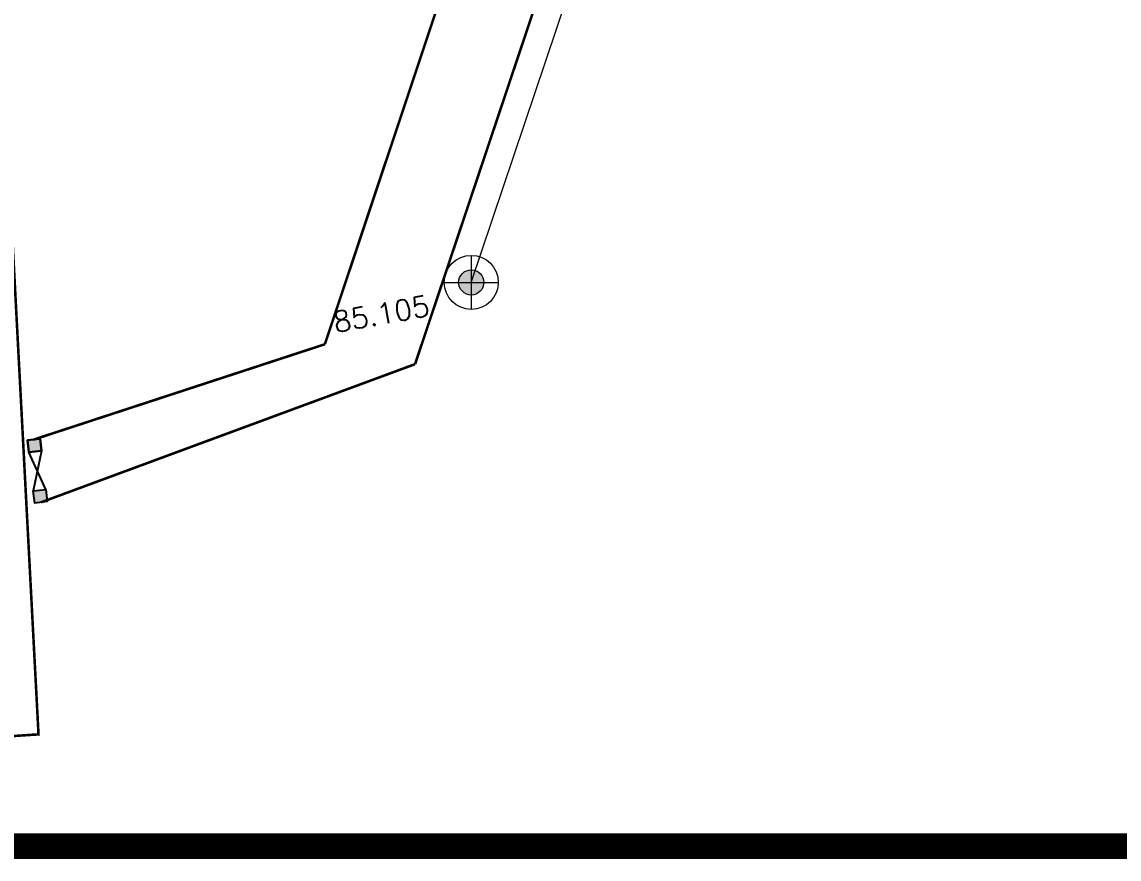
# Model space of a CAD drawing. Header units: inches. Extents: x 350994 to 353538, y 1581369 to 1583842.
# Drawn here: x 351427.6 to 351470.25, y 1582805.12 to 1582837.65 of the extents above; entities that cross this region are included whole.
import ezdxf
from ezdxf.enums import TextEntityAlignment as Align

# ---------------------------------------------------------------- set-up
doc = ezdxf.new("R2010")
doc.units = ezdxf.units.IN
doc.header["$MEASUREMENT"] = 0
doc.linetypes.add('1', pattern=[0])
for name, color, linetype in [('BOUNDARY', 5, 'Continuous'), ('EP TF', 5, 'Continuous'), ('GATE', 255, 'Continuous'), ('LEVELS', 184, 'Continuous'), ("ROAD'S", 1, '1')]:
    doc.layers.add(name, color=color, linetype=linetype)
doc.styles.add('ROMANS', font='ROMANS.shx')
doc.styles.get("Standard").update_dxf_attribs({"font": 'arial.ttf'})
doc.linetypes.add('SILT_FENCE', pattern='A,0.5,-0.2,["EP",Standard,S=0.1,R=0,X=-0.1,Y=-0.05],-0.2', length=0.9)

# ---------------------------------------------------------------- blocks, each defined once
blk = doc.blocks.new('gate')
h = blk.add_hatch(color=0)
h.paths.add_polyline_path([(0.5, 0.1625090682908317), (0.8121325287041472, 0.1625090682908317), (0.8121325287041472, -0.1625090682908317), (0.5, -0.1625090682908317)])
h.paths.add_polyline_path([(-0.8121325287041472, 0.1625090682908317), (-0.5, 0.1625090682908317), (-0.5, -0.1625090682908317), (-0.8121325287041472, -0.1625090682908317)])
at = {"color": 0}
blk.add_lwpolyline([(-0.5, 0.1625090682908317), (-0.8121325287041472, 0.1625090682908317), (-0.8121325287041472, -0.1625090682908317), (-0.5, -0.1625090682908317), (-0.5, 0.1625090682908317), (0.5, -0.1625090682908317), (0.5, 0.1625090682908317), (0.8121325287041472, 0.1625090682908317), (0.8121325287041472, -0.1625090682908317), (0.5, -0.1625090682908317), (0.5, 0.1625090682908317), (-0.5, -0.1625090682908317)], dxfattribs=at)
for points in [[(-0.8121325287041472, 0.1625090682908317), (-0.5, 0.1625090682908317), (-0.5, -0.1625090682908317), (-0.8121325287041472, -0.1625090682908317)], [(0.5, 0.1625090682908317), (0.8121325287041472, 0.1625090682908317), (0.8121325287041472, -0.1625090682908317), (0.5, -0.1625090682908317)]]:
    blk.add_lwpolyline(points, close=True, dxfattribs=at)
blk = doc.blocks.new('EP1')
at = {"layer": 'EP TF', "lineweight": 5}
h = blk.add_hatch(color=252, dxfattribs=at)
edge = h.paths.add_edge_path()
edge.add_arc((351339.7712355755, 1583222.913694198), 0.4899999999999999, 0, 360)
at = {"layer": 'EP TF', "color": 252, "lineweight": 5}
for points in [[(351339.7712355755, 1583223.963694199), (351339.7712355755, 1583221.863694198)], [(351338.7212355755, 1583222.913694198), (351340.8212355755, 1583222.913694198)]]:
    blk.add_lwpolyline(points, dxfattribs=at)
for radius in [1.05, 0.4899999999999999]:
    blk.add_circle((351339.7712355755, 1583222.913694198), radius, dxfattribs=at)

msp = doc.modelspace()

# ---------------------------------------------------------------- linework, layer by layer
at = {"color": 0, "lineweight": 5, "const_width": 1}
msp.add_lwpolyline([(350994.6323222927, 1583841.359747479), (352314.9343356435, 1583841.359747479), (352314.9343356435, 1582805.624886355), (350994.6323222927, 1582805.624886355)], close=True, dxfattribs=at)
at = {"layer": 'BOUNDARY', "lineweight": 5, "const_width": 0.1, "elevation": 116.45431}
msp.add_lwpolyline([(351386.8171394033, 1582834.616852082), (351406.5527392281, 1582835.774303526), (351426.8331326767, 1582836.758786569), (351428.2432533185, 1582809.969169774), (351388.622569236, 1582807.355966007), (351386.8171394033, 1582834.616852082)], dxfattribs=at)
at = {"layer": 'EP TF', "color": 252, "linetype": 'SILT_FENCE', "lineweight": 5, "ltscale": 6, "elevation": 113.043921}
msp.add_lwpolyline([(351445.0663327017, 1582827.530130571), (351461.8848053417, 1582877.561763473), (351478.8402184159, 1582928.40869232), (351495.2812756062, 1582976.378480692), (351513.1312545467, 1583028.233362549), (351530.9069995629, 1583079.050550769), (351553.1779997635, 1583146.847408535), (351559.8181628567, 1583166.633766417), (351568.7887209355, 1583193.104443551), (351576.5052625609, 1583216.751429266), (351588.9680547421, 1583253.116893928), (351608.7171781959, 1583313.215284182), (351618.4363920419, 1583343.136851575), (351695.2585381628, 1583575.025861955)], dxfattribs=at)
at = {"layer": "ROAD'S", "lineweight": 5, "const_width": 0.1}
for points in [[(351510.2311117129, 1583034.871743047), (351507.710894312, 1583027.511957519), (351504.4878207024, 1583017.916751765), (351504.4878207024, 1583017.916751765), (351471.5207114225, 1582921.394812354), (351439.3752472158, 1582825.126878973), (351439.3752472158, 1582825.126878973)], [(351442.8810241689, 1582824.353378672), (351442.8810241689, 1582824.353378672), (351475.3823965457, 1582921.267822984), (351508.4378658113, 1583018.373748699)], [(351439.3752472158, 1582825.126878973), (351428.0576518538, 1582821.423392665)], [(351442.8810241689, 1582824.353378672), (351428.3402628326, 1582818.984809665)]]:
    msp.add_lwpolyline(points, dxfattribs=at)

# ---------------------------------------------------------------- block references
at = {"layer": 'EP TF', "color": 1, "lineweight": 5}
msp.add_blockref('EP1', (105.295097126218, -395.3835636277217, 113.043921), dxfattribs=at)
at = {"layer": 'GATE', "lineweight": 5, "extrusion": (-0.07140909521450496, -0.08712811266370477, 0.9936344564800009), "xscale": 1.516082761629932, "yscale": 1.51608276160695, "zscale": 1.5160827616449, "rotation": 315.7653532197979}
msp.add_blockref('gate', (-731528.7648950052, 1437760.319808643, -162888.0594176383), dxfattribs=at)

# ---------------------------------------------------------------- texts
at = {"layer": 'LEVELS', "lineweight": 9, "style": 'ROMANS'}
msp.add_text('85.105', height=0.8, rotation=10.21575404731243, dxfattribs=at).set_placement((351441.5709495081, 1582826.304271644, -28.33090200000001), align=Align.MIDDLE_CENTER)

doc.saveas('drawing.dxf')
